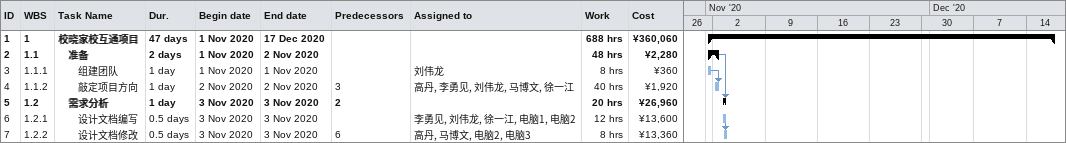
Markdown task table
| ID | WBS | Task | Duration | Start | Finish | Predecessors | Resources | Work (h) | Cost (¥) |
|---|---|---|---|---|---|---|---|---|---|
| 1 | 1 | **校晓家校互通项目** | 47d | 2020-11-01 | 2020-12-17 |  |  | 688 | 360060 |
| 2 | 1.1 | **准备** | 2d | 2020-11-01 | 2020-11-02 |  |  | 48 | 2280 |
| 3 | 1.1.1 | 组建团队 | 1d | 2020-11-01 | 2020-11-01 |  | 刘伟龙 | 8 | 360 |
| 4 | 1.1.2 | 敲定项目方向 | 1d | 2020-11-02 | 2020-11-02 | 3 | 高丹, 李勇见, 刘伟龙, 马博文, 徐一江 | 40 | 1920 |
| 5 | 1.2 | **需求分析** | 1d | 2020-11-03 | 2020-11-03 | 2 |  | 20 | 26960 |
| 6 | 1.2.1 | 设计文档编写 | 0.5d | 2020-11-03 | 2020-11-03 |  | 李勇见, 刘伟龙, 徐一江, 电脑1, 电脑2 | 12 | 13600 |
| 7 | 1.2.2 | 设计文档修改 | 0.5d | 2020-11-03 | 2020-11-03 | 6 | 高丹, 马博文, 电脑2, 电脑3 | 8 | 13360 |
